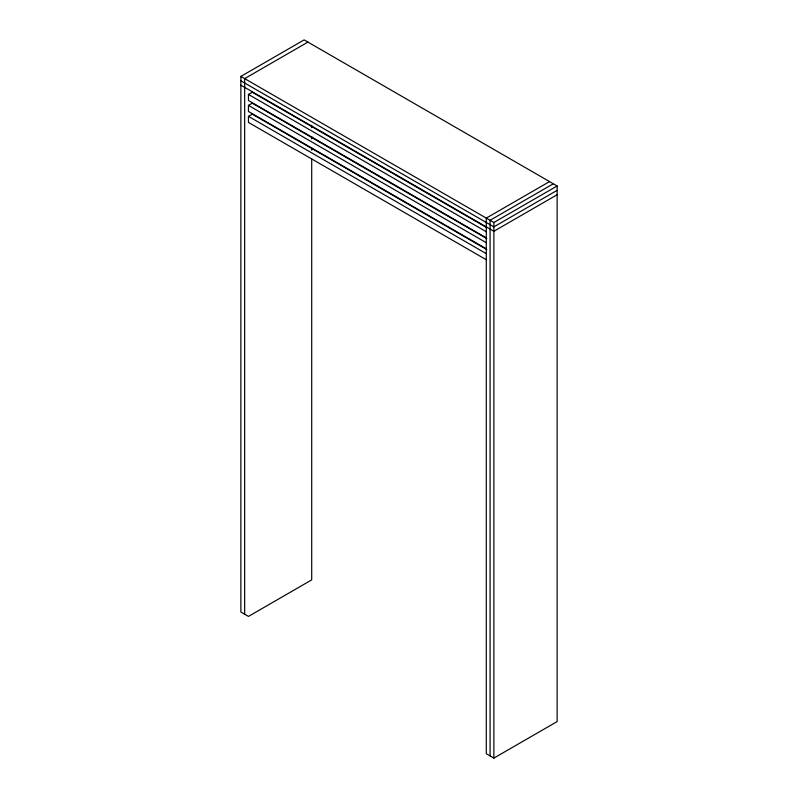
<?xml version="1.0" encoding="UTF-8"?>
<svg xmlns="http://www.w3.org/2000/svg" width="798" height="798" viewBox="0 0 798 798"><rect width="100%" height="100%" fill="white"/><g stroke="black" fill="none" stroke-linecap="round" stroke-linejoin="round"><path stroke-width="1.2" d="M311.709 158.882L311.709 579.887L248.457 616.405L240.866 612.026L240.866 76.418L304.118 39.9L557.134 185.974L557.134 721.582L493.882 758.1L486.291 753.721L486.291 218.113L549.543 181.595M307.918 42.095L244.667 78.613L244.667 614.221M486.291 237.834L248.457 100.518L248.457 94.433L252.258 92.239L486.85 227.689M486.291 248.786L248.457 111.481L248.457 105.386L252.258 103.201L486.85 238.642M486.291 259.739L248.457 122.433L248.457 116.348L252.258 114.154L486.85 249.594M553.333 183.779L490.082 220.298L490.082 755.905M240.866 76.418L493.882 222.492L557.134 185.974M557.134 190.353L493.882 226.871L240.866 80.797M557.134 194.742L493.882 231.26L240.866 85.187M248.457 94.433L486.291 231.739M248.457 105.386L486.291 242.702M248.457 116.348L486.291 253.654M493.882 222.492L493.882 758.1M311.709 125.246L311.709 127.74M311.709 136.458L311.709 138.952M311.709 147.67L311.709 150.154"/></g></svg>
